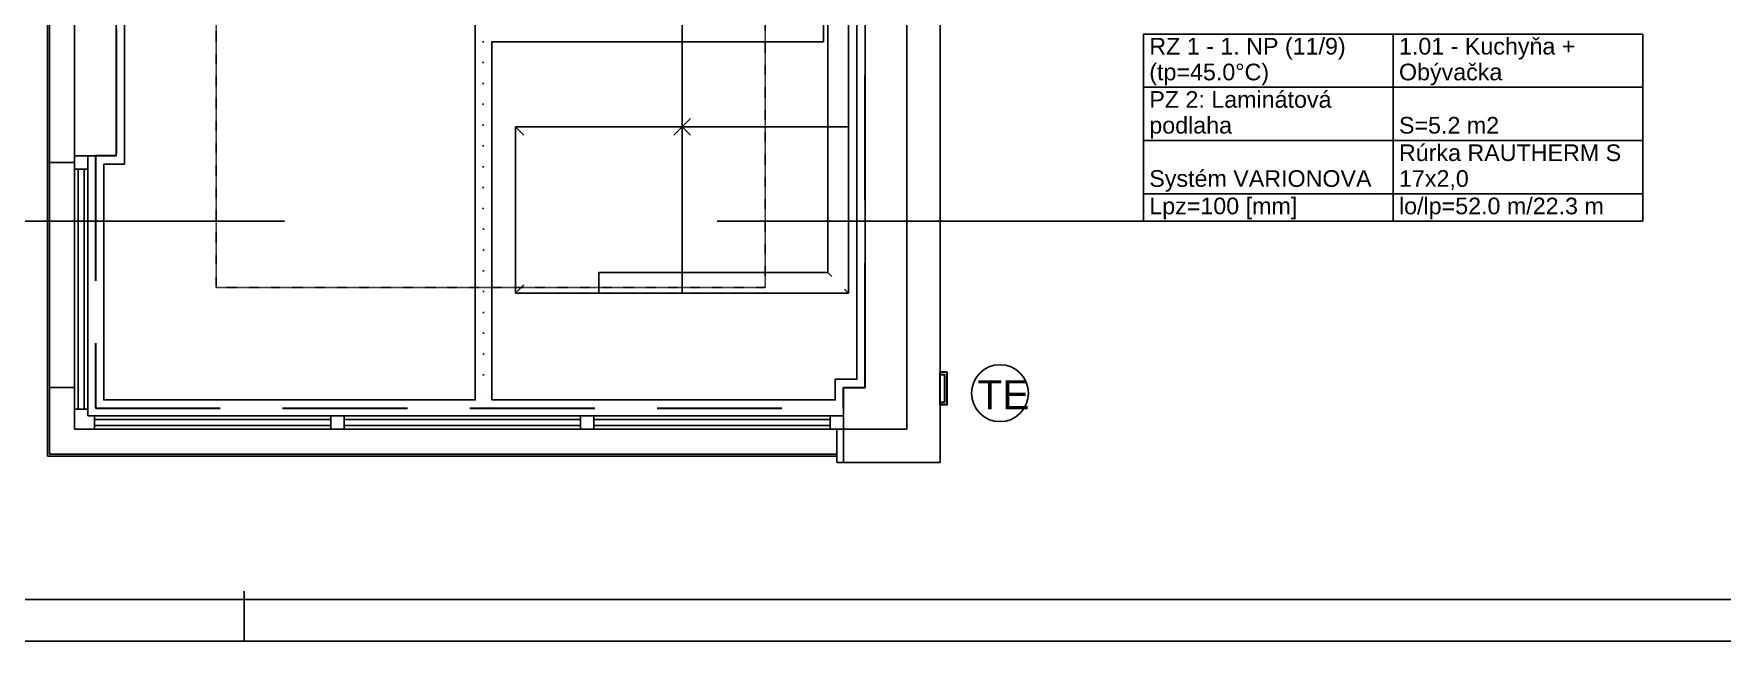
# Model space of a CAD drawing. Header units: millimetres. Extents: x -9498 to 115159, y -2045 to 31741.
# Drawn here: x 9989 to 20133, y -1682 to 1968 of the extents above; entities that cross this region are included whole.
import ezdxf

# ---------------------------------------------------------------- set-up
doc = ezdxf.new("R2010")
doc.units = ezdxf.units.MM
for name, pattern in [('__IARKOVAN___3MM', [6, 3, -3]), ('DASH', [75, 50, -25]), ('DOT', [25, 0, -25]), ('NAD_ROVINOU_REZU__VIDITE__N___', [6, 3, -1.5, 0, -1.5])]:
    doc.linetypes.add(name, pattern=pattern)
for name, color, linetype in [('DXF_LAYER', 1, 'Continuous'), ('PODLAHOVKA', 7, 'Continuous'), ('ROZDELENIE_OKRUHOV', 7, 'Continuous'), ('TABU_KY', 7, 'Continuous'), ('vyk-privod2', 7, 'Continuous'), ('vyk-vratka-ZARIADENIE', 7, 'Continuous')]:
    doc.layers.add(name, color=color, linetype=linetype)
doc.layers.add('NETLAC', color=6, linetype='Continuous', plot=False)
doc.layers.add('OKRAJOV__DILAT_CIA_PDL', color=2, linetype='Continuous', lineweight=30)
doc.layers.add('vyk_POPIS', color=7, linetype='Continuous', lineweight=20)
doc.styles.add('ARIAL', font='arial.ttf')

# ---------------------------------------------------------------- blocks, each defined once
blk = doc.blocks.new('podklad')
at = {"layer": 'DXF_LAYER', "color": 8, "linetype": 'NAD_ROVINOU_REZU__VIDITE__N___'}
for p, q in [((20921.996293, -12087.883266), (20921.996293, -19814.446255)), ((24221.996293, -19814.446255), (24221.996293, -12087.883266)), ((20151.996293, -19102.882778), (20071.996293, -19102.882778)), ((20071.996293, -20544.446255), (20071.996293, -19102.882778)), ((20151.996293, -20544.446255), (20151.996293, -19102.882778)), ((20921.996293, -19814.446255), (24221.996293, -19814.446255)), ((20071.996293, -20544.446255), (20151.996293, -20544.446255)), ((20191.996293, -20584.446255), (20191.996293, -20664.446255)), ((20191.996293, -20584.446255), (21611.996293, -20584.446255)), ((21611.996293, -20664.446255), (21611.996293, -20584.446255)), ((21691.996293, -20584.446255), (21691.996293, -20664.446255)), ((21691.996293, -20584.446255), (23111.996293, -20584.446255)), ((23111.996293, -20664.446255), (23111.996293, -20584.446255)), ((23191.996293, -20584.446255), (23191.996293, -20664.446255)), ((23191.996293, -20584.446255), (24611.996293, -20584.446255)), ((24611.996293, -20664.446255), (24611.996293, -20584.446255)), ((20191.996293, -20664.446255), (21611.996293, -20664.446255)), ((21691.996293, -20664.446255), (23111.996293, -20664.446255)), ((23191.996293, -20664.446255), (24611.996293, -20664.446255))]:
    blk.add_line(p, q, dxfattribs=at)
at = {"layer": 'DXF_LAYER', "color": 8, "linetype": 'Continuous'}
for p, q in [((19909.996293, -15209.882778), (19909.996293, -19062.8829)), ((19921.996293, -19062.8829), (19921.996293, -15209.882778)), ((20071.996293, -19022.8829), (20071.996293, -15259.882778)), ((20321.996293, -19022.8829), (20321.996293, -15259.882778)), ((25271.996293, -20864.446297), (25271.996293, -16127.882778)), ((24821.996293, -16177.882778), (24821.996293, -20414.446285)), ((25071.996293, -20664.446301), (25071.996293, -16177.882778)), ((24721.996293, -18847.883022), (24721.996293, -16847.883022)), ((23721.996293, -16972.883022), (23721.996293, -18847.883022)), ((24596.996293, -16972.883022), (24596.996293, -18847.883022)), ((23721.996293, -18847.883022), (22721.996293, -18847.883022)), ((22721.996293, -18847.883022), (22721.996293, -19847.883022)), ((23721.996293, -19722.883022), (23721.996293, -18847.883022)), ((24596.996293, -18847.883022), (23721.996293, -18847.883022)), ((23721.996293, -18847.883022), (23721.996293, -19722.883022)), ((23721.996293, -18847.883022), (24596.996293, -18847.883022)), ((24596.996293, -18847.883022), (24621.996293, -18847.883022)), ((24596.996293, -18847.883022), (24596.996293, -19722.883022)), ((24621.996293, -18847.883022), (24596.996293, -18847.883022)), ((24696.996293, -18847.883022), (24621.996293, -18847.883022)), ((24696.996293, -18847.883022), (24621.996293, -18847.883022)), ((24696.996293, -18847.883022), (24721.996293, -18847.883022)), ((24721.996293, -18847.883022), (24696.996293, -18847.883022)), ((24721.996293, -19847.883022), (24721.996293, -18847.883022)), ((19909.996293, -20826.446297), (19909.996293, -19062.8829)), ((19909.996293, -19062.8829), (20071.996293, -19062.8829)), ((19921.996293, -20814.446297), (19921.996293, -19062.8829)), ((20151.996293, -19022.8829), (20071.996293, -19022.8829)), ((20071.996293, -19022.8829), (20071.996293, -19102.8829)), ((20071.996293, -19062.8829), (20071.996293, -19022.8829)), ((20151.996293, -19102.8829), (20151.996293, -19022.8829)), ((20071.996293, -19102.882778), (20071.996293, -20544.446255)), ((20071.996293, -19102.8829), (20151.996293, -19102.8829)), ((20129.496293, -19102.883022), (20094.496293, -19102.8829)), ((20094.496293, -19102.8829), (20094.496293, -20544.446316)), ((20129.496293, -20544.446316), (20129.496293, -19102.883022)), ((20151.996293, -19102.882778), (20151.996293, -20544.446255)), ((23721.996293, -19722.883022), (23221.996293, -19722.883022)), ((23221.996293, -19722.883022), (23221.996293, -19747.883022)), ((23221.996293, -19822.883022), (23221.996293, -19747.883022)), ((23721.996293, -19747.883022), (23721.996293, -19722.883022)), ((24596.996293, -19722.883022), (23721.996293, -19722.883022)), ((23721.996293, -19722.883022), (23721.996293, -19747.883022)), ((23721.996293, -19747.883022), (23721.996293, -19822.883022)), ((23721.996293, -19822.883022), (23721.996293, -19747.883022)), ((22721.996293, -19847.883022), (23221.996293, -19847.883022)), ((23221.996293, -19822.883022), (23221.996293, -19847.883022)), ((23221.996293, -19847.883022), (23721.996293, -19847.883022)), ((23721.996293, -19847.883022), (23721.996293, -19822.883022)), ((23721.996293, -19822.883022), (23721.996293, -19847.883022)), ((23721.996293, -19847.883022), (24721.996293, -19847.883022)), ((20071.996293, -20414.446285), (19921.996293, -20414.446285)), ((24821.996293, -20414.446285), (24691.996293, -20414.446285)), ((24691.996293, -20414.446285), (24691.996293, -20664.446301)), ((20151.996293, -20544.446316), (20071.996293, -20544.446285)), ((20071.996293, -20544.446285), (20071.996293, -20664.446301)), ((20094.496293, -20544.446316), (20129.496293, -20544.446316)), ((20151.996293, -20584.446316), (20151.996293, -20544.446316)), ((20191.996293, -20584.446316), (20151.996293, -20584.446316)), ((21611.996293, -20584.446255), (20191.996293, -20584.446255)), ((20191.996293, -20664.446301), (20191.996293, -20584.446316)), ((21691.996293, -20584.446285), (21611.996293, -20584.446316)), ((21611.996293, -20584.446316), (21611.996293, -20664.446301)), ((23111.996293, -20584.446255), (21691.996293, -20584.446255)), ((21691.996293, -20664.446301), (21691.996293, -20584.446285)), ((23191.996293, -20584.446285), (23111.996293, -20584.446316)), ((23111.996293, -20584.446316), (23111.996293, -20664.446301)), ((24611.995317, -20584.446255), (23191.995317, -20584.446255)), ((23191.996293, -20664.446301), (23191.996293, -20584.446285)), ((24691.996293, -20584.446285), (24611.996293, -20584.446316)), ((24691.996293, -20584.446316), (24611.996293, -20584.446316)), ((24611.996293, -20584.446316), (24611.996293, -20664.446301)), ((24611.996293, -20584.446316), (24611.996293, -20664.446301)), ((24691.996293, -20664.446301), (24691.996293, -20584.446285)), ((24691.996293, -20664.446301), (24691.996293, -20584.446316)), ((20071.996293, -20664.446301), (20191.996293, -20664.446301)), ((21611.996293, -20606.946301), (20191.996293, -20606.946301)), ((20191.996293, -20606.946301), (20191.996293, -20641.946301)), ((20191.996293, -20641.946301), (21611.996293, -20641.946301)), ((21611.996293, -20664.446255), (20191.996293, -20664.446255)), ((21611.996293, -20641.946301), (21611.996293, -20606.946301)), ((21611.996293, -20664.446301), (21691.996293, -20664.446301)), ((23111.996293, -20606.946301), (21691.996293, -20606.946301)), ((21691.996293, -20606.946301), (21691.996293, -20641.946301)), ((21691.996293, -20641.946301), (23111.996293, -20641.946301)), ((23111.996293, -20664.446255), (21691.996293, -20664.446255)), ((23111.996293, -20641.946301), (23111.996293, -20606.946301)), ((23111.996293, -20664.446301), (23191.996293, -20664.446301)), ((24611.995317, -20664.446255), (23191.995317, -20664.446255)), ((24611.996293, -20606.946301), (23191.996293, -20606.946301)), ((23191.996293, -20606.946301), (23191.996293, -20641.946301)), ((23191.996293, -20641.946301), (24611.996293, -20641.946301)), ((24611.996293, -20641.946301), (24611.996293, -20606.946301)), ((24611.996293, -20664.446301), (24691.996293, -20664.446301)), ((24611.996293, -20664.446301), (24691.996293, -20664.446301)), ((24691.996293, -20664.446301), (24651.996293, -20664.446301)), ((24651.996293, -20664.446301), (24651.996293, -20864.446297)), ((25071.996293, -20664.446301), (24691.996293, -20664.446301)), ((24691.996293, -20664.446301), (24691.996293, -20864.446297)), ((24651.996293, -20826.446297), (19909.996293, -20826.446297)), ((24651.996293, -20814.446297), (19921.996293, -20814.446297)), ((24651.996293, -20864.446297), (25271.996293, -20864.446297))]:
    blk.add_line(p, q, dxfattribs=at)
at = {"layer": 'DXF_LAYER', "color": 8, "linetype": '__IARKOVAN___3MM'}
blk.add_line((20071.996293, -19022.8829), (20321.996293, -19022.8829), dxfattribs=at)
at = {"layer": 'DXF_LAYER', "color": 8, "linetype": 'Continuous'}
for points in [[(22721.996293, -18847.883022, 0), (22771.996293, -18897.883022, 0)], [(23721.996293, -18847.883022, 0), (23671.996293, -18897.883022, 0)], [(23771.996293, -18797.883022, 0), (23721.996293, -18847.883022, 0)], [(23721.996293, -18847.883022, 0), (23771.996293, -18897.883022, 0)], [(24621.996293, -19747.883022, 0), (24596.996293, -19722.883022, 0)], [(22721.996293, -19847.883022, 0), (22771.996293, -19797.883022, 0)], [(24721.996293, -19847.883022, 0), (24696.996293, -19822.883022, 0)]]:
    blk.add_polyline3d(points, dxfattribs=at)
blk = doc.blocks.new('A$C57FC20A3')
at = {"layer": 'vyk-vratka-ZARIADENIE', "color": 6, "lineweight": 30}
for p, q in [((0, 183, -5791), (28, 183, -5791)), ((28, 17, -5791), (28, 183, -5791)), ((0, 17, -5791), (28, 17, -5791)), ((28, 17, -5791), (28, 23, -5791))]:
    blk.add_line(p, q, dxfattribs=at)
at = {"layer": 'vyk-vratka-ZARIADENIE', "color": 6, "lineweight": 30, "elevation": -5791}
blk.add_lwpolyline([(40, 200), (40, 0), (0, 0), (0, 200)], close=True, dxfattribs=at)
blk = doc.blocks.new('UK_VALUL')
at = {"layer": 'OKRAJOV__DILAT_CIA_PDL', "color": 0, "linetype": 'DASH', "ltscale": 15}
blk.add_lwpolyline([(11784, 8978.9), (10484, 8978.9), (10484, 4608.9), (10844, 4608.9), (10844, 4248.9), (10484, 4248.9), (10484, 1233.9), (10359, 1233.9), (10359, -282.7), (14854, -282.7), (14854, -157.7), (14984, -157.7), (14984, 4981.4), (14384, 4981.4), (14384, 8221.4), (11784, 8221.4), (11784, 8978.9)], dxfattribs=at)
at = {"layer": 'PODLAHOVKA', "color": 92}
for points in [[(12641.2, 2069.7), (10534, 2069.7), (10534, 1183.9), (10409, 1183.9), (10409, -232.7), (12641.2, -232.7), (12641.2, 2069.7)], [(14934, 2069.7), (14934, -107.7), (14804, -107.7), (14804, -232.7), (12741.2, -232.7), (12741.2, 1919.7), (14734, 1919.7), (14734, 2069.7), (14934, 2069.7)]]:
    blk.add_lwpolyline(points, dxfattribs=at)
at = {"layer": 'ROZDELENIE_OKRUHOV', "linetype": 'DOT', "ltscale": 5}
blk.add_line((12688.4, 2169.7), (12691.2, -282.7), dxfattribs=at)
at = {"layer": 'TABU_KY'}
for p, q in [((16656, 1966.2), (19656, 1966.2)), ((18156, 1646.2), (18156, 1966.2)), ((16656, 1646.2), (19656, 1646.2)), ((18156, 1326.2), (18156, 1646.2)), ((16656, 1326.2), (19656, 1326.2)), ((18156, 1006.2), (18156, 1326.2)), ((16656, 1006.2), (19656, 1006.2)), ((18156, 841.2), (18156, 1006.2)), ((11494.5, 841.2), (8932.5, 841.2)), ((16656, 841.2), (14094, 841.2))]:
    blk.add_line(p, q, dxfattribs=at)
blk.add_lwpolyline([(16656, 1966.2), (16656, 841.2), (19656, 841.2), (19656, 1966.2)], dxfattribs=at)
at = {"layer": 'vyk-privod2'}
blk.add_circle((15794.2, -191.7, 11581.6), 170.9, dxfattribs=at)
at = {"layer": 'vyk-vratka-ZARIADENIE', "rotation": 359.9999960982775}
blk.add_blockref('A$C57FC20A3', (15434, -262.5, 5790.8), dxfattribs=at)
at = {"layer": 'TABU_KY', "style": 'ARIAL'}
for s, p in [('RZ 1 - 1. NP (11/9) ', (16691, 1843.2)), ('1.01 - Kuchyňa +', (18191, 1843.2)), ('(tp=45.0°C)', (16691, 1688.2)), ('Obývačka', (18191, 1688.2)), ('PZ 2: Laminátová', (16691, 1523.2)), ('podlaha', (16691, 1368.2)), ('S=5.2 m2', (18191, 1368.2)), ('Rúrka RAUTHERM S', (18191, 1203.2)), ('Systém VARIONOVA', (16691, 1048.2)), ('17x2,0', (18191, 1048.2)), ('Lpz=100 [mm]', (16691, 883.2)), ('lo/lp=52.0 m/22.3 m', (18191, 883.2))]:
    blk.add_text(s, height=100, dxfattribs=at).set_placement(p)
at = {"layer": 'vyk_POPIS', "lineweight": 35, "style": 'ARIAL'}
blk.add_text('TE', height=175, rotation=360, dxfattribs=at).set_placement((15657.7, -289, 11581.6))

msp = doc.modelspace()

# ---------------------------------------------------------------- linework, layer by layer
at = {"ltscale": 5}
msp.add_line((11252.095, -1682.244), (11252.095, -1382.244), dxfattribs=at)
msp.add_lwpolyline([(-9247.905, 19067.756), (32002.095, 19067.756), (32002.095, -1432.244), (-9247.905, -1432.244)], close=True)
at = {"layer": 'NETLAC'}
msp.add_lwpolyline([(-9497.905, 19317.756), (32252.095, 19317.756), (32252.095, -1682.244), (-9497.905, -1682.244)], close=True, dxfattribs=at)

# ---------------------------------------------------------------- block references
at = {"linetype": 'Continuous'}
msp.add_blockref('podklad', (-9838.044, 20256.763), dxfattribs=at)
at = {"layer": 'vyk-vratka-ZARIADENIE'}
msp.add_blockref('UK_VALUL', (0, 0), dxfattribs=at)

doc.saveas('drawing.dxf')
